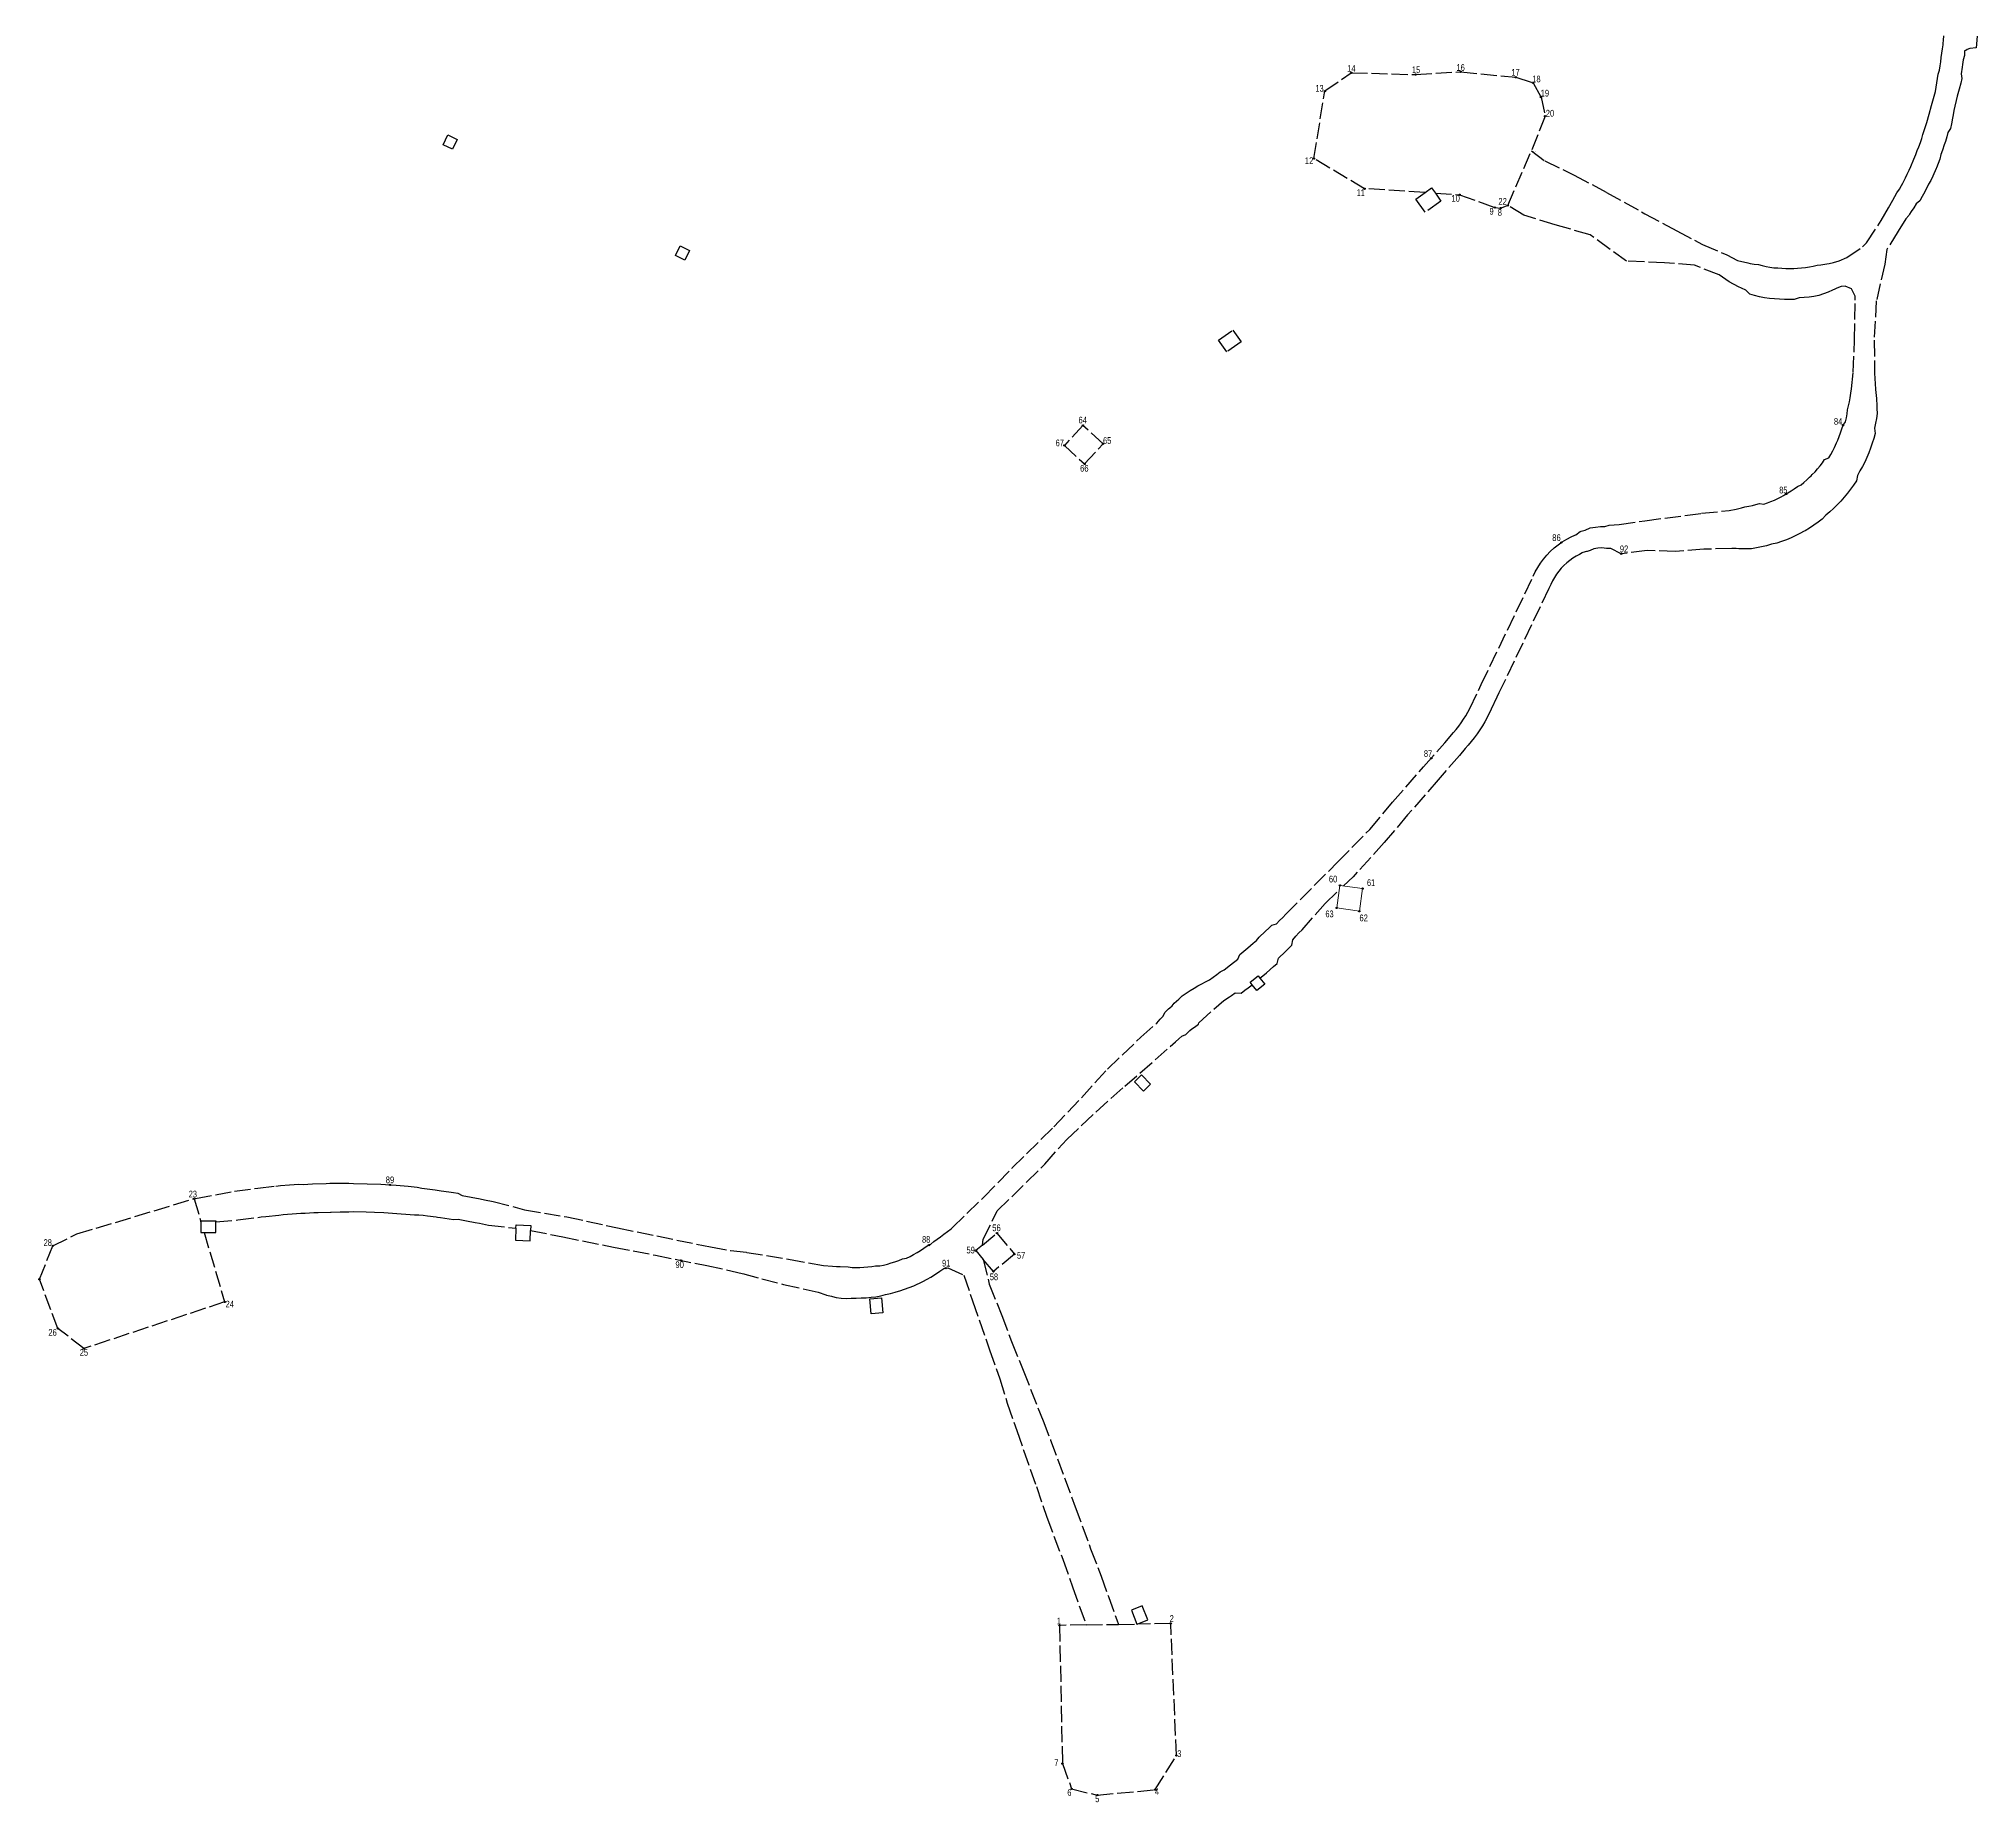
# Model space of a CAD drawing. Header units: metres. Extents: x 543554 to 549224, y 1840760 to 1844578.
# Drawn here: x 547612 to 548477, y 1840760 to 1841547 of the extents above; entities that cross this region are included whole.
import ezdxf

# ---------------------------------------------------------------- set-up
doc = ezdxf.new("R2010")
doc.units = ezdxf.units.M
doc.header["$LTSCALE"] = 1.2
doc.header["$PDMODE"] = 32
doc.header["$PDSIZE"] = 0.6
doc.linetypes.add('LONG_DASHED', pattern=[7.5, 6, -1.5])
for name, color, linetype in [('1', 7, 'Continuous'), ('12', 7, 'Continuous'), ('7', 7, 'Continuous')]:
    doc.layers.add(name, color=color, linetype=linetype)
doc.layers.add('30', color=7, linetype='LONG_DASHED', lineweight=25)

msp = doc.modelspace()

# ---------------------------------------------------------------- linework, layer by layer
at = {"layer": '30'}
for p, q in [((548267.74, 1841472.855), (548278.273, 1841497.297)), ((547680.958, 1841029.131), (547684, 1841018.828)), ((548093.776, 1840838.982), (548102.08, 1840839.131)), ((548079.501, 1840838.726), (548093.776, 1840838.982))]:
    msp.add_line(p, q, dxfattribs=at)
for points in [[(548278.273, 1841497.297), (548284.23, 1841492.84), (548297.407, 1841486.413), (548311.767, 1841478.687), (548328.906, 1841469.163), (548343.203, 1841461.481), (548354.729, 1841455.399), (548365.543, 1841450.713), (548370.295, 1841448.313), (548374.913, 1841447.169), (548376.047, 1841446.917), (548377.823, 1841446.574), (548379.639, 1841446.424), (548381.352, 1841445.963), (548383.08, 1841445.56), (548384.821, 1841445.214), (548386.572, 1841444.927), (548388.367, 1841445.008), (548390.122, 1841444.839), (548391.883, 1841444.729), (548393.646, 1841444.677), (548395.41, 1841444.684), (548397.17, 1841444.812), (548398.927, 1841444.937), (548400.68, 1841445.12), (548402.425, 1841445.361), (548404.162, 1841445.661), (548405.843, 1841446.213), (548407.612, 1841446.384), (548409.383, 1841446.616), (548410.268, 1841446.755), (548411.259, 1841446.935), (548413.242, 1841447.295), (548415.738, 1841448.122), (548419.134, 1841449.549), (548426.085, 1841454.306), (548427.971, 1841456.191), (548434.553, 1841466.081), (548437.754, 1841471.778), (548439.677, 1841475.221), (548440.576, 1841476.9), (548441.535, 1841478.54), (548442.621, 1841480.109), (548443.542, 1841481.773), (548444.125, 1841482.861), (548445.306, 1841485.144), (548446.149, 1841486.849), (548446.928, 1841488.585), (548447.717, 1841490.315), (548449.075, 1841493.468), (548449.926, 1841495.575), (548450.608, 1841497.35), (548451.372, 1841499.096), (548452, 1841500.893), (548452.6, 1841502.7), (548453.172, 1841504.515), (548453.716, 1841506.339), (548454.232, 1841508.171), (548454.892, 1841509.967), (548455.95, 1841513.636), (548457.03, 1841517.471), (548458.755, 1841523.739), (548459.074, 1841525.717), (548459.383, 1841527.661), (548459.655, 1841529.555), (548459.968, 1841531.437), (548460.554, 1841533.275), (548460.849, 1841535.164), (548461.113, 1841537.059), (548461.347, 1841538.957), (548461.654, 1841540.848), (548461.884, 1841542.749), (548462.141, 1841544.651), (548462.205, 1841545.127), (548462.384, 1841546.619), (548462.424, 1841548.62)], [(548477.399, 1841548.422), (548476.989, 1841543.181), (548474.158, 1841542.957), (548472.831, 1841542.445), (548472.271, 1841542.128), (548471.782, 1841541.93), (548471.652, 1841539.859), (548471.091, 1841537.835), (548470.838, 1841535.781), (548470.679, 1841534.614), (548470.234, 1841531.687), (548470.449, 1841529.546), (548470.023, 1841527.511), (548469.279, 1841524.721), (548468.406, 1841521.613), (548466.945, 1841515.287), (548466.626, 1841513.309), (548466.387, 1841511.826), (548465.945, 1841509.269), (548465.5, 1841507.243), (548464.316, 1841505.415), (548463.757, 1841503.428), (548463.167, 1841501.45), (548462.666, 1841499.854), (548461.896, 1841497.522), (548461.215, 1841495.573), (548460.745, 1841493.545), (548460.003, 1841491.614), (548459.232, 1841489.695), (548459.078, 1841489.323), (548457.601, 1841485.894), (548456.742, 1841484.013), (548455.586, 1841482.275), (548454.671, 1841480.425), (548453.39, 1841477.948), (548452.757, 1841476.768), (548451.759, 1841474.963), (548450.094, 1841473.544), (548449.035, 1841471.787), (548447.863, 1841470.099), (548447.151, 1841468.998), (548446.827, 1841468.35), (548445.504, 1841466.822), (548442.013, 1841461.418), (548437.083, 1841453.218), (548436.089, 1841446.66), (548432.323, 1841430.159), (548431.318, 1841412.589), (548431.567, 1841397.957), (548432, 1841390.556), (548432.358, 1841386.54), (548432.447, 1841385.537), (548432.523, 1841384.424), (548432.619, 1841382.19), (548432.64, 1841379.945), (548432.338, 1841377.731), (548431.962, 1841375.527), (548431.513, 1841373.338), (548431.82, 1841370.951), (548431.219, 1841368.769), (548430.545, 1841366.609), (548429.799, 1841364.471), (548428.983, 1841362.36), (548428.097, 1841360.277), (548427.142, 1841358.225), (548426.119, 1841356.206), (548425.029, 1841354.223)], [(548230.755, 1841478.604), (548203.728, 1841480.325), (548181.149, 1841493.777), (548185.972, 1841524.099), (548197.832, 1841532.127), (548226.568, 1841531.311), (548246.664, 1841532.573), (548271.248, 1841530.104), (548278.98, 1841527.626), (548282.554, 1841521.226), (548284.395, 1841512.685), (548278.273, 1841497.297)], [(548230.755, 1841478.604), (548233.678, 1841480.679), (548235.36, 1841478.311)], [(548235.36, 1841478.311), (548237.846, 1841474.808), (548230.752, 1841469.772), (548226.584, 1841475.643), (548230.755, 1841478.604)], [(548235.36, 1841478.311), (548246.195, 1841477.621), (548261.896, 1841471.926), (548264.487, 1841471.659), (548267.095, 1841472.618), (548267.74, 1841472.855)], [(548415.775, 1841369.627), (548416.356, 1841371.294), (548416.882, 1841372.979), (548417.46, 1841374.71), (548418.615, 1841376.208), (548418.976, 1841377.966), (548419.277, 1841379.735), (548419.52, 1841381.513), (548419.952, 1841383.277), (548420.326, 1841385.062), (548420.491, 1841385.963), (548420.651, 1841386.957), (548420.973, 1841388.947), (548421.294, 1841390.937), (548422.012, 1841398.297), (548422.647, 1841412.898), (548422.863, 1841430.496), (548422.922, 1841432.302), (548421.168, 1841435.547), (548418.472, 1841436.729), (548416.581, 1841436.655), (548414.747, 1841435.818), (548413.831, 1841435.399), (548412.827, 1841434.963), (548410.792, 1841434.139), (548406.637, 1841432.609), (548404.464, 1841432.235), (548402.28, 1841431.933), (548400.087, 1841431.704), (548397.888, 1841431.548), (548395.699, 1841430.772), (548393.471, 1841430.763), (548392.202, 1841430.791), (548391.244, 1841430.828), (548389.02, 1841430.968), (548386.803, 1841431.181), (548384.563, 1841431.262), (548382.358, 1841431.624), (548380.166, 1841432.059), (548377.989, 1841432.567), (548375.831, 1841433.147), (548374.064, 1841434.946), (548372.072, 1841435.891), (548370.819, 1841436.529), (548366.625, 1841438.774), (548362.116, 1841441.805), (548351.15, 1841446.097), (548337.711, 1841447.207), (548320.744, 1841447.948), (548304.462, 1841459.7), (548288.853, 1841464.178), (548274.885, 1841468.55), (548267.74, 1841472.855)], [(548134.52, 1841126.876), (548137.719, 1841129.238), (548139.278, 1841130.413), (548140.978, 1841131.393), (548143.914, 1841133.583), (548147.189, 1841136.131), (548148.023, 1841138.202), (548151.557, 1841141.14), (548153.956, 1841143.217), (548155.407, 1841144.507), (548156.729, 1841145.94), (548159.41, 1841148.445), (548159.563, 1841148.59), (548160.961, 1841149.937), (548162.345, 1841151.297), (548164.405, 1841151.989), (548165.809, 1841153.344), (548167.23, 1841154.736), (548168.586, 1841156.206), (548191.759, 1841179.555), (548206.085, 1841194.126), (548216.285, 1841206.283), (548230.115, 1841221.985), (548239.526, 1841232.852), (548243.452, 1841237.386), (548244.643, 1841238.81), (548245.786, 1841240.274), (548246.88, 1841241.775), (548247.923, 1841243.312), (548248.914, 1841244.882), (548249.853, 1841246.485), (548250.737, 1841248.118), (548255.883, 1841258.8), (548279.067, 1841307.248), (548279.973, 1841309.126), (548281.067, 1841311.131), (548282.293, 1841313.06), (548283.645, 1841314.902), (548285.116, 1841316.651), (548286.701, 1841318.297), (548288.391, 1841319.834), (548290.181, 1841321.256), (548292.061, 1841322.554), (548294.023, 1841323.725), (548296.059, 1841324.762), (548297.677, 1841325.479), (548298.157, 1841325.67), (548300.086, 1841327.15), (548300.487, 1841327.273), (548302.337, 1841327.776), (548304.521, 1841328.844), (548306.875, 1841329.171), (548309.056, 1841329.347), (548311.051, 1841329.489), (548313.019, 1841330.016), (548317.477, 1841330.334), (548328.981, 1841331.986), (548354.188, 1841335.32), (548366.556, 1841336.555), (548369.682, 1841337.174), (548370.381, 1841337.334), (548372.035, 1841337.754), (548373.665, 1841338.228), (548375.312, 1841338.529), (548376.953, 1841338.864), (548378.581, 1841339.255), (548380.195, 1841339.699), (548382.057, 1841339.397), (548383.665, 1841339.957), (548385.253, 1841340.57), (548386.82, 1841341.236), (548388.363, 1841341.954), (548389.882, 1841342.723), (548390.883, 1841343.265), (548391.375, 1841343.541), (548392.839, 1841344.41), (548394.274, 1841345.326), (548395.677, 1841346.29), (548397.047, 1841347.3), (548398.692, 1841347.977), (548400.005, 1841349.087), (548401.279, 1841350.24), (548402.515, 1841351.434), (548403.166, 1841352.097), (548403.71, 1841352.669), (548405.009, 1841353.816), (548406.123, 1841355.133), (548407.193, 1841356.486), (548408.217, 1841357.875), (548409.195, 1841359.296), (548411.153, 1841360.115), (548412.054, 1841361.633), (548412.904, 1841363.181), (548413.702, 1841364.755), (548414.612, 1841366.73), (548415.138, 1841367.98), (548415.775, 1841369.627)], [(548425.029, 1841354.223), (548423.874, 1841352.276), (548423.477, 1841349.823), (548422.177, 1841347.931), (548420.813, 1841346.083), (548419.389, 1841344.282), (548417.906, 1841342.529), (548416.475, 1841340.723), (548415.746, 1841339.957), (548414.874, 1841339.07), (548413.22, 1841337.47), (548411.513, 1841335.926), (548409.755, 1841334.441), (548408.212, 1841332.671), (548406.348, 1841331.297), (548404.439, 1841329.985), (548402.487, 1841328.739), (548400.495, 1841327.558), (548399.827, 1841327.181), (548398.465, 1841326.444), (548396.399, 1841325.398), (548394.299, 1841324.422), (548392.168, 1841323.516), (548390.007, 1841322.682), (548387.821, 1841321.92), (548385.543, 1841321.457), (548383.318, 1841320.845), (548381.074, 1841320.307), (548378.813, 1841319.844), (548376.534, 1841319.477), (548374.219, 1841319.414), (548371.91, 1841319.43), (548370.946, 1841319.459), (548369.777, 1841319.521), (548367.764, 1841319.629), (548355.335, 1841319.243), (548342.471, 1841318.248), (548329.93, 1841318.686), (548318.41, 1841317.256), (548313.765, 1841319.552)], [(548313.765, 1841319.552), (548311.753, 1841319.657), (548309.733, 1841319.865), (548307.867, 1841319.717), (548306.141, 1841319.477), (548304.551, 1841318.646), (548303.197, 1841318.278), (548302.903, 1841318.187), (548301.237, 1841317.757), (548300.876, 1841317.614), (548299.75, 1841316.879), (548298.231, 1841316.105), (548296.767, 1841315.231), (548295.365, 1841314.262), (548294.03, 1841313.202), (548292.768, 1841312.055), (548291.586, 1841310.827), (548290.489, 1841309.522), (548289.48, 1841308.148), (548288.566, 1841306.709), (548287.749, 1841305.212), (548286.919, 1841303.49), (548286.056, 1841301.686), (548263.735, 1841255.043), (548262.872, 1841253.238), (548260.282, 1841247.826), (548258.46, 1841244.101), (548257.437, 1841242.213), (548256.352, 1841240.359), (548255.206, 1841238.544), (548254, 1841236.767), (548252.736, 1841235.031), (548250.037, 1841231.691), (548248.725, 1841230.177), (548246.107, 1841227.153), (548236.695, 1841216.286), (548222.909, 1841200.547), (548212.565, 1841188.207), (548198.595, 1841172.972), (548194.328, 1841168.879)], [(548157.042, 1841127.681), (548158.363, 1841128.764), (548159.959, 1841130.099), (548163.109, 1841132.817), (548164.664, 1841134.2), (548165.268, 1841136.621), (548168.288, 1841139.444), (548169.776, 1841140.878), (548171.25, 1841142.327), (548171.648, 1841144.838), (548173.041, 1841146.345), (548174.396, 1841147.835), (548175.815, 1841149.245), (548186.145, 1841161.031), (548192.489, 1841167.116)], [(547680.958, 1841029.131), (547681.615, 1841029.252), (547699.037, 1841032.452), (547709.491, 1841033.911), (547717.515, 1841034.808), (547719.546, 1841035.01), (547723.613, 1841035.371), (547727.683, 1841035.679), (547729.738, 1841035.518), (547733.811, 1841035.744), (547739.924, 1841035.981), (547741.581, 1841036.024), (547741.962, 1841036.033), (547748.079, 1841036.107), (547750.119, 1841036.104), (547752.156, 1841035.975), (547758.27, 1841035.845), (547764.381, 1841035.593), (547766.416, 1841035.482), (547768.447, 1841035.302), (547771.235, 1841035.109), (547776.575, 1841034.668), (547780.631, 1841034.269), (547782.63, 1841033.802), (547788.694, 1841033.063), (547791.361, 1841032.699), (547794.743, 1841032.203), (547796.755, 1841031.889), (547798.765, 1841031.562), (547800.662, 1841030.583), (547804.662, 1841029.864), (547808.652, 1841029.091), (547810.628, 1841028.69), (547814.547, 1841027.89), (547828.544, 1841024.236), (547847.479, 1841021.032), (547870.052, 1841016.099), (547911.593, 1841007.576), (547920.487, 1841006.04), (547927.797, 1841005.171), (547946.453, 1841002.136), (547962.041, 1840999.263), (547966.024, 1840998.961), (547967.814, 1840998.913), (547969.593, 1840998.904), (547973.097, 1840998.652), (547974.845, 1840998.419), (547976.605, 1840998.397), (547978.365, 1840998.434), (547980.122, 1840998.529), (547981.875, 1840998.683), (547983.622, 1840998.895), (547985.361, 1840999.166), (547987.173, 1840999.089), (547988.904, 1840999.478), (547990.62, 1840999.924), (547992.321, 1841000.427), (547994.004, 1841000.986), (547995.668, 1841001.601), (547997.31, 1841002.271), (547999.153, 1841002.517), (548000.762, 1841003.303), (548002.345, 1841004.142), (548003.898, 1841005.033), (548005.421, 1841005.976), (548006.912, 1841006.969), (548008.369, 1841008.011), (548009.953, 1841008.895), (548011.344, 1841010.038), (548012.865, 1841011.041), (548014.357, 1841012.099), (548015.091, 1841012.649), (548015.886, 1841013.27), (548017.513, 1841014.471), (548019.102, 1841015.712), (548019.671, 1841016.284), (548033.653, 1841029.761), (548046.408, 1841042.858), (548064.993, 1841061.257), (548077.252, 1841074.248), (548088.917, 1841087.023), (548103.836, 1841101.239), (548110.889, 1841107.492), (548112.489, 1841109.294), (548113.611, 1841110.531), (548114.646, 1841112.488), (548116.199, 1841113.911), (548116.751, 1841114.403), (548117.781, 1841115.303), (548118.729, 1841116.555), (548120.815, 1841118.256), (548122.314, 1841119.776), (548124.045, 1841120.998), (548125.833, 1841122.138), (548127.564, 1841123.202), (548129.272, 1841124.248), (548134.52, 1841126.876)], [(548153.499, 1841124.745), (548152.577, 1841125.907), (548156.181, 1841128.765), (548157.042, 1841127.681)], [(548157.042, 1841127.681), (548159.164, 1841125.005), (548155.561, 1841122.146), (548153.499, 1841124.745)], [(548033.088, 1841008.375), (548033.44, 1841011.04), (548039.697, 1841023.743), (548052.784, 1841036.509), (548060.973, 1841044.622), (548070.715, 1841055.559), (548083.661, 1841067.866), (548096.633, 1841079.341), (548119.257, 1841099.16), (548120.749, 1841100.496), (548122.164, 1841101.738), (548123.925, 1841102.559), (548125.279, 1841103.799), (548125.759, 1841104.227), (548126.656, 1841105.011), (548127.815, 1841105.703), (548129.621, 1841107.177), (548129.733, 1841107.765), (548140.868, 1841117.727), (548143.351, 1841119.347), (548144.245, 1841119.935), (548145.963, 1841121.083), (548148.568, 1841121.022), (548150.242, 1841122.26), (548151.697, 1841123.357), (548153.499, 1841124.745)], [(547685.403, 1841014.078), (547694.576, 1840983.01), (547631.772, 1840962.198), (547620.152, 1840971.098), (547611.87, 1840993.116), (547617.853, 1841008.045), (547628.601, 1841013.386), (547680.82, 1841029.089), (547680.958, 1841029.131)], [(547690.7, 1841018.855), (547700.506, 1841019.641), (547710.975, 1841020.962), (547712.962, 1841021.19), (547718.843, 1841021.843), (547720.788, 1841022.036), (547726.629, 1841022.536), (547728.579, 1841022.677), (547730.536, 1841022.691), (547734.437, 1841022.908), (547736.388, 1841022.997), (547741.881, 1841023.176), (547742.246, 1841023.185), (547746.153, 1841023.245), (547748.106, 1841023.255), (547750.06, 1841023.253), (547752.015, 1841023.442), (547757.879, 1841023.317), (547761.485, 1841023.183), (547765.691, 1841022.969), (547767.643, 1841022.875), (547771.544, 1841022.597), (547777.386, 1841022.082), (547779.331, 1841021.884), (547781.306, 1841021.951), (547783.25, 1841021.727), (547785.193, 1841021.491), (547789.073, 1841020.978), (547789.696, 1841020.891), (547791.01, 1841020.703), (547792.946, 1841020.415), (547794.88, 1841020.113), (547796.811, 1841019.799), (547798.831, 1841019.992), (547802.69, 1841019.298), (547806.539, 1841018.553), (547808.48, 1841018.159), (547812.399, 1841017.359), (547824.671, 1841015.962)], [(547684, 1841018.828), (547683.999, 1841019.273), (547690.699, 1841019.297), (547690.7, 1841018.855)], [(547684, 1841018.828), (547684.017, 1841014.073), (547685.403, 1841014.078)], [(547685.403, 1841014.078), (547690.717, 1841014.097), (547690.7, 1841018.855)], [(547824.671, 1841015.962), (547824.447, 1841010.644), (547831.041, 1841010.367), (547831.23, 1841014.871)], [(547824.671, 1841015.962), (547824.733, 1841017.438), (547831.327, 1841017.161), (547831.23, 1841014.871)], [(547831.23, 1841014.871), (547845.659, 1841012.109), (547868.291, 1841007.466), (547887.002, 1841003.902), (547909.893, 1840999.244), (547918.723, 1840997.392), (547925.86, 1840995.671), (547944.156, 1840990.88), (547959.62, 1840987.4), (547963.127, 1840986.216), (547963.474, 1840986.104), (547965.63, 1840985.585), (547966.17, 1840985.435), (547967.79, 1840985.015), (547969.992, 1840984.682), (547972.212, 1840984.506), (547974.448, 1840984.761), (547976.663, 1840984.734), (547978.877, 1840984.78), (547981.089, 1840984.9), (547983.296, 1840985.094), (547985.495, 1840985.361), (547987.684, 1840985.701), (547989.821, 1840986.307), (547991.975, 1840986.79), (547994.113, 1840987.346), (547995.531, 1840987.757), (547996.231, 1840987.972), (547998.327, 1840988.669), (548000.399, 1840989.435), (548002.444, 1840990.269), (548006.423, 1840992.183), (548008.373, 1840993.217), (548010.012, 1840994.152), (548012.164, 1840995.477), (548014.001, 1840996.7), (548015.796, 1840997.984), (548017.6, 1840998.213), (548024.72, 1840994.957), (548028.682, 1840983.49), (548036.161, 1840961.694), (548040.861, 1840948.645), (548044.127, 1840937.788), (548048.435, 1840925.582), (548051.399, 1840916.865), (548057.147, 1840900.578), (548061.803, 1840886.835), (548068.905, 1840868.144), (548073.242, 1840855.779), (548073.242, 1840855.778), (548079.501, 1840838.726)], [(548033.088, 1841008.375), (548039.515, 1841013.763), (548047.354, 1841004.415), (548038.005, 1840996.576), (548033.465, 1841001.991)], [(548033.088, 1841008.375), (548030.166, 1841005.924), (548033.465, 1841001.991)], [(548033.465, 1841001.991), (548036.144, 1840990.928), (548041.69, 1840976.917), (548046.111, 1840965.359), (548051.288, 1840952.486), (548060.142, 1840929.895), (548063.498, 1840921.322), (548074.46, 1840891.497), (548081.407, 1840872.749), (548086.072, 1840860.504), (548089.36, 1840851.458), (548093.047, 1840841.041), (548093.776, 1840838.982)], [(548079.501, 1840838.726), (548067.479, 1840838.511), (548068.793, 1840776.775), (548072.909, 1840765.502), (548084.348, 1840762.707), (548110.278, 1840765.145), (548119.726, 1840780.396), (548117.178, 1840839.401), (548102.116, 1840839.131)], [(548102.116, 1840839.131), (548106.916, 1840841.043), (548104.437, 1840847.267), (548099.606, 1840845.343), (548102.08, 1840839.131)], [(548102.08, 1840839.131), (548102.085, 1840839.119), (548102.116, 1840839.131)]]:
    msp.add_lwpolyline(points, dxfattribs=at)
for points in [[(547798.44, 1841502.355), (547796.382, 1841498.019), (547792.226, 1841499.991), (547794.284, 1841504.327)], [(547902.206, 1841452.782), (547900.148, 1841448.446), (547895.992, 1841450.418), (547898.05, 1841454.755)], [(548148.585, 1841411.937), (548142.225, 1841407.421), (548138.519, 1841412.64), (548144.879, 1841417.156)], [(548086.936, 1841366.338), (548077.959, 1841374.601), (548069.697, 1841365.624), (548078.673, 1841357.362)], [(548108.166, 1841080.272), (548105.021, 1841077.195), (548100.965, 1841081.341), (548104.11, 1841084.418)], [(547988.579, 1840978.178), (547983.402, 1840977.684), (547982.766, 1840984.354), (547987.942, 1840984.848)]]:
    msp.add_lwpolyline(points, close=True, dxfattribs=at)
at = {"layer": '30', "linetype": 'Continuous', "lineweight": 13}
msp.add_lwpolyline([(548192.77, 1841169.1), (548202.87, 1841167.67), (548201.45, 1841157.57), (548191.34, 1841159)], close=True, dxfattribs=at)
at = {"layer": '7'}
for p in [(548197.83, 1841532.13), (548246.66, 1841532.57), (548186.07, 1841523.91), (548226.57, 1841531.31), (548271.25, 1841530.1), (548278.98, 1841527.63), (548282.55, 1841521.23), (548284.4, 1841512.69), (548181.15, 1841493.78), (548203.73, 1841480.33), (548246.19, 1841477.62), (548261.9, 1841471.93), (548264.49, 1841471.66), (548267.74, 1841472.86), (548077.96, 1841374.6), (548417.46, 1841374.71), (548069.7, 1841365.62), (548086.94, 1841366.34), (548078.67, 1841357.36), (548392.11, 1841343.98), (548291.66, 1841322.28), (548318.41, 1841317.26), (548233.51, 1841225.91), (548192.77, 1841169.1), (548202.87, 1841167.67), (548191.34, 1841159), (548201.45, 1841157.57), (547768.45, 1841035.3), (547680.96, 1841029.13), (548039.51, 1841013.76), (547617.85, 1841008.04), (548009.16, 1841008.45), (548030.17, 1841005.92), (548047.35, 1841004.42), (547898.45, 1841001.57), (548016.7, 1840998.1), (548038.01, 1840996.58), (547611.87, 1840993.12), (547694.58, 1840983.01), (547620.15, 1840971.1), (547631.77, 1840962.2), (548117.18, 1840839.4), (548067.48, 1840838.51), (548119.73, 1840780.4), (548068.79, 1840776.78), (548072.91, 1840765.5), (548084.35, 1840762.71), (548110.28, 1840765.14)]:
    msp.add_point(p, dxfattribs=at)

# ---------------------------------------------------------------- texts
at = {"layer": '1'}
for s, p in [('X=548278:273:0.4000', (548278.273, 1841497.197)), ('Y=1841497:296:0.8000', (548278.673, 1841497.072))]:
    msp.add_text(s, height=0.1, dxfattribs=at).set_placement(p)
at = {"layer": '12'}
for s, width, p in [('14', 0.85, (548195.975, 1841532.558)), ('15', 0.8, (548224.91, 1841531.954)), ('16', 0.85, (548244.76, 1841532.974)), ('17', 0.8, (548269.321, 1841530.774)), ('13', 0.8, (548181.783, 1841523.671)), ('18', 0.8, (548278.681, 1841527.827)), ('19', 0.85, (548282.385, 1841521.499)), ('20', 0.85, (548284.676, 1841512.542)), ('12', 0.85, (548177.085, 1841491.366)), ('11', 0.75, (548200.234, 1841477.06)), ('10', 0.85, (548242.525, 1841474.5)), ('9', 0.8, (548259.544, 1841468.707)), ('8', 0.8, (548263.26, 1841468.228)), ('22', 0.85, (548263.52, 1841473.143)), ('64', 0.85, (548075.971, 1841375.465)), ('84', 0.85, (548413.378, 1841374.85)), ('67', 0.8, (548065.774, 1841365.279)), ('65', 0.8, (548086.94, 1841366.34)), ('66', 0.85, (548076.681, 1841353.928)), ('85', 0.8, (548388.956, 1841344.194)), ('86', 0.85, (548287.577, 1841322.935)), ('92', 0.85, (548317.752, 1841317.925)), ('87', 0.8, (548230.261, 1841226.485)), ('60', 0.85, (548187.804, 1841170.418)), ('61', 0.75, (548204.84, 1841168.816)), ('63', 0.8, (548186.256, 1841154.873)), ('62', 0.85, (548201.45, 1841153.077)), ('89', 0.85, (547766.55, 1841036.044)), ('23', 0.8, (547678.552, 1841029.706)), ('88', 0.8, (548006.091, 1841009.459)), ('56', 0.85, (548037.449, 1841014.631)), ('28', 0.8, (547613.741, 1841008.04)), ('59', 0.85, (548025.91, 1841004.682)), ('57', 0.8, (548048.495, 1841002.311)), ('90', 0.85, (547895.931, 1840998.177)), ('91', 0.75, (548015.051, 1840998.834)), ('58', 0.8, (548036.361, 1840992.728)), ('24', 0.85, (547694.973, 1840980.547)), ('26', 0.85, (547615.84, 1840967.884)), ('25', 0.8, (547629.892, 1840958.99)), ('1', 0.7, (548066.283, 1840838.974)), ('2', 0.8, (548116.709, 1840840.081)), ('7', 0.8, (548065.171, 1840775.68)), ('3', 0.75, (548120.089, 1840779.711)), ('6', 0.8, (548070.999, 1840762.356)), ('5', 0.75, (548083.434, 1840759.566)), ('4', 0.8, (548110.13, 1840762.789))]:
    msp.add_text(s, height=3, dxfattribs=dict(at, width=width)).set_placement(p)

doc.saveas('drawing.dxf')
